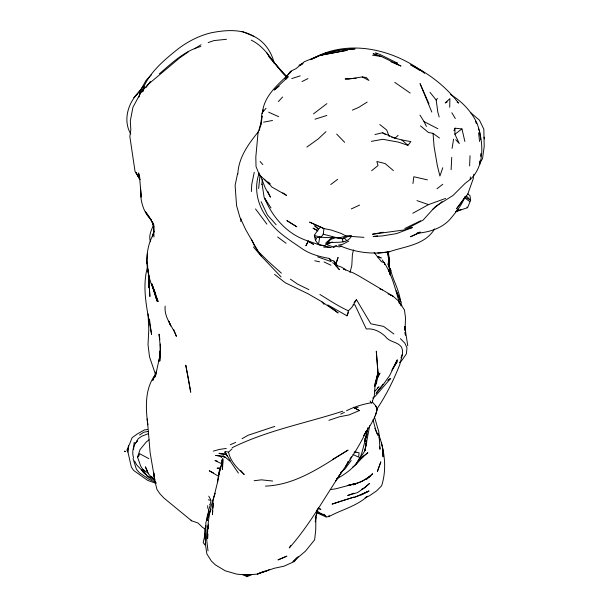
<?xml version="1.0" encoding="UTF-8"?>
<svg xmlns="http://www.w3.org/2000/svg" width="607" height="607" viewBox="0 0 607 607"><rect width="100%" height="100%" fill="white"/><g stroke="black" fill="none" stroke-linecap="round" stroke-linejoin="round"><path stroke-width="0.91" d="M148.411 272.285L149.899 296.512L148.411 271.291M315.875 517.323L315.716 530.245L314.631 539.835L305.404 551.224L292.969 561.703L296.785 557.833M366.385 440.257L364.928 450.713L355.77 464.727L352.667 467.193M455.72 139.747L459.287 143.525L454.878 134.253L455 128.191L461.965 128.95L464.871 141.492M222.663 458.596L222.435 469.393L223.08 459.962M449.696 107.242L449.893 98.615L445.204 102.978L447.184 101.93M470.402 112.424L479.462 120.224L483.817 129.132L484.204 146.424L482.542 158.556L479.803 163.42M160.256 344.048L159.8 361.059L160.559 349.48L159.026 334.1L159.876 339.472M149.428 276.587L149.481 284.486L149.618 279.819M469.628 165.916L470.03 155.718M251.374 191.524L251.73 184.452L254.25 172.274M451.1 169.717L451.752 157.372M153.867 231.077L152.349 236.806L153.404 234.165C143.055 252.671 146.112 275.813 155.696 293.985L151.72 283.803M383.017 232.231L372.47 234.241L404.611 229.901L423.087 220.091L435.386 206.562L453.042 195.431L465.114 183.375L470.228 179.452L470.364 176.918M240.789 221.54L240.956 218.748M207.92 534.251L207.609 538.773C207.215 523.325 209.779 507.695 215.257 493.225M208.3 528.818L208.489 526.102M133.601 449.59L134.094 442.549L135.505 443.307M147.152 264.083L146.818 261.48L147.387 253.354M480.547 156.401L480.759 153.654M212.746 510.935L212.45 514.698L213.133 500.077L217.564 482.125L219.643 469.294L221.965 464.218M212.974 508.112L213.345 503.408M261.89 184.596L262.315 179.626M206.979 520.381L207.374 515.904L208.633 512.391M258.65 188.511L260.062 174.983M315.731 517.316L315.299 521.899L317.347 509.068M400.931 305.799L401.28 302.324L396.234 290.852L397.737 294.6M128.456 445.333L127.948 452.078L131.362 467.117L133.737 470.516L147.676 480.387L156.12 483.422M319.821 236.821L318.523 244.363L315.511 240.577L316.748 237.618L321.057 237.216L323.265 234.188L323.895 228.573L309.729 222.17L323.895 228.573L331.194 230.038L341.18 233.437L346.157 236.07L363.934 237.36M376.78 409.179C386.196 395.339 393.715 379.967 399.861 364.359C400.87 358.646 404.391 352.629 401.386 346.946C397.266 341.46 389.224 342.242 385.369 336.453C380.202 331.634 373.548 328.129 366.294 328.994L354.89 304.828L353.122 304.676M206.858 520.184L207.374 515.904M405.059 330.458L405.491 317.575L404.444 309.911L398.389 300.814L392.873 296.079L359.61 276.329L353.524 273.036L343.668 269.06M237.868 173.936C238.437 157.638 248.665 143.609 258.635 131.438M470.228 179.452C485.243 165.59 483.4 141.742 477.292 123.942C471.7 111.544 462.117 101.544 450.455 94.419M412.957 183.534L413.815 176.751L427.419 179.869M388.305 271.549L389.535 268.286L388.139 264.66L388.95 258.597L387.463 251.404M209.939 504.561L210.166 505.464L208.656 509.971L207.108 520.343M473.839 174.285L473.21 178.784L467.785 194.073L456.464 208.846L463.869 198.671M217.564 482.125L219.643 469.294M261.951 116.233L259.409 130.444M262.376 113.63C263.635 94.996 279.448 83.637 291.375 71.421M388.139 264.66L388.95 258.597L389.535 268.286L388.746 260.433M336.437 478.885C347.189 473.225 358.031 465.205 361.787 453.133C363.988 444.749 366.453 436.403 367.683 427.806M452.063 148.404L453.604 139.162M332.537 237.079L325.883 242.868L326.437 244.53L327.712 244.075L328.197 241.32M317.749 513.211L326.035 516.936L328.895 516.625L329.131 515.252M369.678 425.742L364.928 450.713L366.727 442.04L365.725 444.643M262.004 116.127L261.427 122.713L260.532 126.15M262.839 111.536L263.172 109.7M207.199 520.229L208.429 514.129M153.912 231.305L153.336 234.09C155.567 225.569 150.399 218.148 145.437 211.805L151.128 219.871C142.637 211.418 140.134 199.695 140.528 188.094L141.249 197.078L139.693 178.283L138.533 172.949L139.8 177.441M237.519 173.868L235.121 185.378L236.54 205.485L239.795 216.957L245.736 229.712L258.203 251.45L268.028 261.192L281.398 273.158M367.243 430.462L364.86 441.57L367.159 433.914L364.989 438.967M204.551 536.603L203.201 542.559L204.893 544.949L205.462 543.174M128.327 448.482L127.933 450.189L127.007 450.007L128.919 445.917M208.489 524.281L207.192 529.653L206.448 537.81L208.019 550.875M353.524 249.864L352.409 254.363L351.81 265.426L350.004 272.528M204.491 535.632L204.908 533.963M318.538 507.498L315.208 517.991M374.731 386.264L376.355 383.26L378.685 373.525L377.334 377.539M375.566 382L377.986 372.531L376.302 351.172L377.994 373.32L377.986 372.531L375.103 384.55L374.322 395.847L372.523 400.878M220.698 467.466L218.626 475.402L221.965 462.42L222.063 459.476L223.141 459.013M139.026 97.097L141.105 89.29L146.006 80.443L151.598 74.578M366.279 431.016L363.752 435.712C368.942 427.229 375.24 418.967 377.235 409.019L375.422 405.423L372.698 402.524L372.523 400.741M205.872 525.609L204.938 528.985L204.491 534.312L205.409 540.587M142.835 91.763L144.223 86.793L142.713 91.209M209.999 504.508L210.91 501.261M375.346 415.803L377.235 409.019L375.422 405.423M147.805 265.942C141.135 288.545 147.827 311.968 151.545 334.434L149.443 319.085M274.592 274.402L285.366 282.809L308.371 293.932L321.664 301.633L338.175 312.962L327.772 304.896L346.938 315.777L348.433 310.814L351.923 307.271L356.476 299.699L370.839 323.812L383.594 326.391L393.852 333.964M339.412 474.902L338.6 477.421L336.544 479.105M129.208 445.045L132.091 437.715L137.379 433.884L144.451 429.915L147.66 429.536M152.357 478.172L146.795 475.509L140.733 466.206L137.531 457.071L140.088 449.499L146.424 441.813L149.072 439.794M374.747 384.428L375.293 382.812M442.776 167.729L439.916 176.053L437.359 165.703L434.058 146.484L433.064 133.381L428.398 132.463L420.492 125.869M335.876 263.575L338.084 257.406L335.99 264.25L333.994 261.124L331.21 260.115L329.222 258.4C319.775 256.761 310.435 254.272 302.369 248.9C289.41 239.735 274.971 231.533 266.746 217.42C257.451 204.741 253.62 187.942 259.288 172.965M464.886 196.562C462.291 204.536 456.692 211.115 451.517 217.556C443.118 228.141 429.862 232.109 416.895 233.3L420.272 232.033M211.077 509.19L205.902 522.316L205.394 544.001L206.873 553.933L211.365 561.02L215.371 564.844L225.22 570.808L236.813 574.139L246.579 575.034L257.414 574.078L273.992 568.334L284.129 566.149L294.281 561.536L298.136 556.604M455.462 211.729L467.602 207.677L470.592 200.34L469.993 195.697L467.822 193.883M400.954 357.789L402.365 354.367M453.915 130.725L455 128.191M365.042 439.104L366.507 435.78L364.959 439.233M153.351 225.334C151.196 230.402 148.32 236.282 150.528 241.768M141.742 92.143C147.562 74.433 161.69 62.172 175.696 50.813C186.068 42.361 198.178 35.927 211.213 32.778C225.485 30.062 240.797 28.62 253.809 36.329C264.569 41.549 271.754 52.126 274.288 63.659M346.938 315.777L348.448 312.582M366.719 430.287C358.578 448.452 346.741 464.575 335.61 480.956M331.323 247.58L319.199 244.826L308.257 241.047L305.943 245.714L308.257 241.047C287.824 234.75 272.748 217.799 264.751 198.481L266.405 201.57M377.19 378.389L379.952 373.093L377.281 377.903M345.391 466.859L348.372 461.252M374.648 386.401L376.355 383.26M360.497 456.57L355.77 464.727L363.707 456.123L367.865 452.64L360.141 459.18L363.707 456.123L360.763 458.505M290.7 545.556L289.243 547.969C310.131 524.516 324.957 496.67 342.553 470.842M382.994 384.231L376.052 393.336L382.137 386.098L389.656 375.558L397.297 359.814L393.116 368.153L397.206 361.597L391.819 370.179M347.439 462.853L348.441 461.335M349.935 459.051L351.43 456.775M320.708 227.026L318.402 229.249L314.327 235.273L315.511 240.577M439.187 116.969L437.822 112.143L436.198 100.087L437.435 98.342M146.196 87.385L150.445 81.421M351.225 460.478L344.814 469.158L340.527 472.534M240.668 470.417L244.234 474.499C237.451 468.551 230.372 461.328 228.543 452.192L232.086 448.816M140.376 92.036L139.284 93.448L141.659 88.205L143.495 86.095M371.309 141.355L382.82 139.299L398.207 142.068L407.934 145.316L410.878 141.606L401.796 139.959L391.727 137.273M326.437 244.53L330.451 239.674L335.436 237.489M434.612 228.9C424.961 245.069 405.15 246.222 389.117 251.822C372.486 254.667 355.201 252.504 339.776 245.668M389.899 378.95L387.919 380.452L390.635 378.434L375.437 395.992L372.728 398.124M266.063 108.221L261.829 113.19L261.427 122.713L258.112 132.121L255.813 157.031L256.017 166.485L259.31 174.733L269.523 184.346L264.159 179.126M354.056 302.498L356.476 299.699M285.912 79.289L288.257 76.657L274.182 90.018L279.114 86.186M351.385 236.396C346.574 244.431 336.361 241.434 328.918 242.83M287.612 76.042L285.07 78.842L290.358 71.414L295.988 68.652L304.418 61.671L319.745 55.419L326.012 53.09L340.853 49.66L355.08 48.886L347.644 49.455M137.599 93.675C127.637 103.918 123.016 121.059 130.763 133.919M278.37 101.551L282.612 97.006M141.431 88.857L133.897 97.704L141.256 89.495M374.519 391.553L379.018 386.841L377.577 387.903M141.826 88.903L139.337 91.437L141.735 89.032M325.974 131.673L318.227 138.935L306.839 147.099M398.109 135.353L395.058 138.176L382.425 132.751L374.921 134.557M137.531 457.071L139.003 455.774L139.549 453.649L148.867 458.664M159.353 73.811C171.986 63.06 184.369 50.851 200.849 46.489M432.556 209.498L439.339 203.861M440.697 202.73L442.055 201.6M313.47 113.873L326.915 103.638M371.636 170.719L378.017 165.567L376.856 161.492L385.081 163.549L393.435 170.59M436.957 188.792L442.731 184.3M330.754 184.536L337.682 179.315M454.878 134.253L461.965 128.95M188.39 51.8L179.467 58.067L147.493 84.957L140.9 92.53L132.941 107.272L130.315 120.884L130.824 129.815L129.845 136.522L135.035 171.432L139.921 179.399M399.429 362.508L401.227 361.271L406.394 353.858L406.971 347.819L404.915 343.236L400.408 338.66M139.557 434.984L143.745 432.23L148.578 431.387M365.171 497.717L367.417 496.26C356.567 506.261 341.582 509.652 328.895 516.625M367.167 102.067L358.616 107.447L352.379 110.133M238.384 473.081L230.736 461.859L225.493 457.306L221.972 456.274L220.88 456.965L221.73 457.595M194.468 48.826L201.038 44.736M346.514 410.734C354.716 406.584 363.646 403.959 372.698 402.524M332.461 459.484L348.077 450.106L344.829 452.086C320.542 467.261 295.048 485.069 265.449 486.101M241.996 438.724L248.157 435.234L274.743 426.418M311.77 59.205C347.515 38.302 393.161 48.871 424.513 73.098M412.768 213.269L428.519 204.612L445.606 198.421M348.79 241.1L342.629 244.325L338.198 245.16M361.658 489.25L363.972 488.043L369.564 483.453L365.012 487.542L357.394 492.634L347.682 495.471L353.835 493.21M269.204 569.624L266.025 571.263L261.609 572.264M299.919 65.435L302.392 64.183M314.783 57.923L319.745 55.419L347.166 50.275L319.745 55.419L310.602 59.714M301.998 81.573L308.015 78.561M361.241 494.849L368.904 491.048L354.329 497.33L361.241 494.849L368.904 491.048M404.77 228.52L420.621 220.811M419.786 232.276L410.567 236.753L420.416 232.344M340.664 414.126L344.427 412.305M365.255 497.801L369.42 495.79L376.59 490.896L381.598 485.843C387.167 468.824 384.497 450.053 378.358 433.527M315.519 237.838L314.327 235.273C323.41 239.143 333.721 236.487 343.205 238.741L347.507 236.692L351.392 235.918M298.978 65.177L303.128 63.227M260.729 572.522L257.414 574.078L265.487 570.891M232.147 447.716C267.118 430.371 305.86 423.193 342.72 411.212M351.233 208.952L359.602 205.083M327.712 244.075L332.287 241.965M320.921 55.419L326.012 53.09L339.328 50.214M223.505 455.675L222.215 456.259L225.493 457.306M230.25 444.764L235.66 442.42M336.43 245.494L333.144 246.905L325.542 244.204M242.8 574.632L247.064 576.65L252.072 574.51L246.579 575.034L244.909 574.594M359.367 410.552L353.509 407.327L359.367 410.552L349.002 414.938L339.533 416.759L328.865 420.332M333.061 247.565L335.011 246.783M148.123 433.762L141.795 436.198L138.115 438.831L136.317 442.359L137.432 440.523C133.29 445.234 131.582 451.858 133.593 457.875M341.855 246.002L339.328 246.958L335.921 246.169M456.343 211.342L461.578 209.407M208.209 42.566L214.051 40.578L226.479 39.28M340.891 501.139L332.067 504.129L353.851 497.141L341.756 500.874M457.139 210.151L458.846 209.574M291.747 78.584L300.222 75.867M314.995 119.2L326.862 115.444M354.716 408.2L358.236 407.176M213.277 451.122L219.438 449.423L226.305 448.444M407.889 228.763L412.365 227.557L396.561 233.619L382.418 235.911L373.115 236.548L377.539 235.88M323.265 234.188L338.357 238.126L346.157 236.07L351.309 235.812M348.964 485.175L355.588 483.559L335.883 488.779L330.307 489.621M349.017 485.168C357.735 483.726 366.431 480.137 372.63 473.718L366.006 479.644L370.445 476.032L361.726 481.45L353.062 484.834L356.962 483.309L347.227 485.486M263.605 122.159L272.505 120.474M362.265 76.937L368.874 80.435L366.287 77.499L362.265 76.937L348.501 79.122L345.133 78.971L356.172 78.204M254.136 480.729L261.42 479.841L272.634 481.032M377.729 253.096L389.117 251.822M332.644 262.656L334.563 263.863L335.937 265.851L337.409 265.684L341.293 267.034L344.776 269.083M354.245 452.306L356.028 452.101L359.086 452.837L358.593 457.132L352.925 454.491M340.216 50.024L344.859 49.668M354.162 452.132L356.028 452.101M220.895 468.217L217.116 468.149L220.591 468.27M323.637 247.11L330.216 247.466M338.357 238.126L343.205 238.741M372.539 55.222L381.188 56.428L401.007 66.042L390.9 61.793M221.972 456.274L215.644 455.387L221.532 456.327M319.199 244.826L325.435 245.729M314.752 260.775L319.601 261.822M225.402 451.509L228.543 452.192M208.307 499.811L211.137 500.449M343.516 269.053L345.808 270.001M317.264 512.725L322.044 514.137M217.541 461.312L214.977 460.508L221.623 463.725M395.863 62.635L397.517 63.181L379.504 54.258L375.558 52.968L377.258 53.811M379.861 288.97L382.539 289.858M159.945 355.459L159.808 351.18L159.694 357.44L160.309 353.79L159.11 361.112L160.559 349.48L160.309 353.79L155.309 376.864L156.34 371.264L152.805 380.399L154.952 375.27C144.474 389.482 145.809 408.177 147.736 424.801L147.281 418.929L150.126 452.723L154.846 480.243L153.776 472.83L154.148 478.157L156.963 489.462L159.975 493.832L164.072 498.172L172.411 505.032L191.668 520.836L197.912 522.953L202.48 527.324L205.424 529.266M381.188 56.428L373.168 53.651L377.395 55.669M416.963 200.621L428.519 204.612M317.651 256.852L331.24 261.663L329.222 258.4M242.087 31.42L253.809 36.329M326.035 516.936L325.496 515.593L320.997 513.598L317.044 511.011M155.931 482.39L149.17 479.386L139.413 472.747L136.423 469.287L133.024 458.558M268.658 112.189L278.704 116.703M388.055 293.871L392.873 296.079L390.392 294.903M324.039 261.951L330.929 265.221M318.417 508.256L320.936 509.478L318.485 508.158M308.955 289.683L297.65 284.167L290.389 279.144M213.474 472.914L209.256 470.774L218.96 476.518M348.433 310.814C338.387 306.254 329.244 300.192 319.927 294.448M419.961 115.11L424.012 121.582L437.867 128.737M317.81 230.645L313.007 228.133L317.825 230.963M308.288 241.449L313.561 244.348L308.257 241.047M382.425 132.751L385.453 134.458M465.228 197.116L470.592 200.34L466.252 195.803M222.754 462.663L221.578 461.957L222.67 463.004M221.745 460.447L222.67 461.017M420.226 70.708L410.681 64.843C429.49 73.697 445.842 86.664 458.581 103.084L457.132 102.014M251.199 40.115C267.353 47.847 273.977 65.541 286.838 77.013M323.485 514.25L325.496 515.593M146.886 476.108L152.236 479.682M394.747 82.347L410.195 93.068M282.779 192.798L286.504 195.386L271.708 186.933L267.968 181.971L270.176 183.655M142.653 469.302L148.685 473.49M433.064 133.381L439.491 138.047M464.416 197.594L469.735 201.547M277.657 237.011L286.079 243.27M146.325 474.788L143.411 472.618L141.514 469.833M420.226 69.691L424.407 73.022M379.823 124.534L386.697 130.019L389.231 136.598M318.592 228.96L314.623 225.751L318.402 229.249M401.796 139.959L407.934 145.316M466.92 207.078L467.602 207.677M145.528 474.211L136.583 464.757L134.587 461.024M286.861 76.831L282.369 72.362L268.757 56.405L286.868 76.975M398.86 302.688L401.88 305.746M336.665 134.064L344.662 142.341M281.071 276.906L261.177 256.01L253.438 247.003M343.683 237.36L346.772 240.668M191.008 520.116L191.668 520.836M335.937 265.851L339.427 269.698L334.563 263.863M321.664 301.633L324.085 304.357M276.124 224.765L267.383 214.878L261.162 201.752M260.084 161.47L262.801 164.603M382.182 259.917C391.682 272.414 395.02 288.355 399.527 303.113M430.006 92.302L436.198 100.087M374.132 252.497L381.431 261.693L384.671 262.945L384.686 264.614M333.994 261.124L337.409 265.684M255.524 208.937L266.89 224.12M155.923 482.565L151.409 476.51L154.413 480.342L148.495 473.984L145.407 466.821L147.228 471.055M370.073 400.977L371.666 403.147M227.595 456.608L224.727 451.874L230.326 460.675M261.177 256.01L254.53 245.964L251.366 239.166M271.01 207.951L264.128 197.396L262.08 184.05M150.263 218.801L153.366 223.915L152.213 221.798L153.996 226.889M451.836 112.758L455.333 118.532M139.997 179.452L135.976 172.509L139.686 178.982M266.822 52.839L268.195 55.237M208.747 496.154L210.735 499.736M389.277 267.376L390.862 270.54L389.186 267.141M424.012 121.582L426.425 126.453M267.725 191.273L270.441 197.176L265.282 188.041L260.282 175.362M127.007 450.007L127.948 452.078M429.005 103.85L420.052 83.591L431.797 112.045M374.936 428.269L377.789 435.173L375.68 429.9L373.039 419.718M475.41 121.21L476.449 123.745M478.528 128.805L479.56 131.34L480.653 139.792M168.754 321.156L170.704 325.967L169.178 321.68M152.213 221.798L153.131 224.104M173.739 329.616L176.387 336.346C172.54 326.232 163.936 317.749 165.142 306.087M152.698 286.747L158.108 301.649L151.796 283.955L157.038 301.163L151.735 283.901M398.025 295.419L398.89 297.885M155.658 374.83L149.542 356.984L148.025 344.837L148.791 329.464L148.055 313.865M374.458 417.001L378.798 431.744L380.02 449.309L379.694 446.775M341.999 238.422L343.13 241.912M246.579 575.034L247.064 576.65M390.445 268.719C392.494 279.577 398.943 289.213 400.286 300.162M379.094 437.184L379.792 439.703L379.276 436.828M399.656 298.652L400.491 301.983M152.934 286.967L153.548 289.721M381.416 442.268L382.903 449.704L383.047 456.851L382.448 447.382M147.289 267.391L149.451 278.765M407.79 345.846L404.763 326.475L405.021 330.261M208.656 509.971L208.952 511.511M387.539 252.398L388.563 258.688M389.428 270.593L389.74 272.422M484.075 137.091L484.378 138.935M389.451 271.177L389.74 272.938M146.818 261.48L147.16 263.916M147.372 265.82L148.146 271.898L147.501 266.352M388.806 262.861L389.034 264.735M389.391 267.55L390.324 275.054M388.806 263.499L389.026 265.327M389.345 268.066L390.096 274.463L388.397 251.526L388.685 258.074M478.597 132.812L479.56 141.507M404.763 326.475L404.877 327.704M207.632 505.745L207.86 508.529M405.157 332.158L405.355 334.996M388.389 251.548L389.535 268.286M405.18 332.295L405.362 335.049M388.784 259.933L389.117 266.458M205.758 525.95L205.834 527.491M479.613 161.06L479.788 164.641M148.374 275.054L148.821 287.68L148.723 276.352M153.768 224.544L153.935 236.988M148.692 275.699L148.821 287.68M149.466 276.42L149.481 284.486M124.526 451.236L125.368 451.494L124.526 451.236M380.794 461.942L377.372 471.525L380.794 461.942M286.77 556.187L278.112 559.866L286.77 556.187M226.457 454.279L221.479 454.127L218.952 453.254L226.457 454.279M378.927 256.973L377.311 256.609L381.295 257.975L378.927 256.973M296.732 226.745L286.967 220.66L296.732 226.745M188.398 378.821L185.765 365.164L190.719 392.259L188.398 378.821"/></g></svg>
